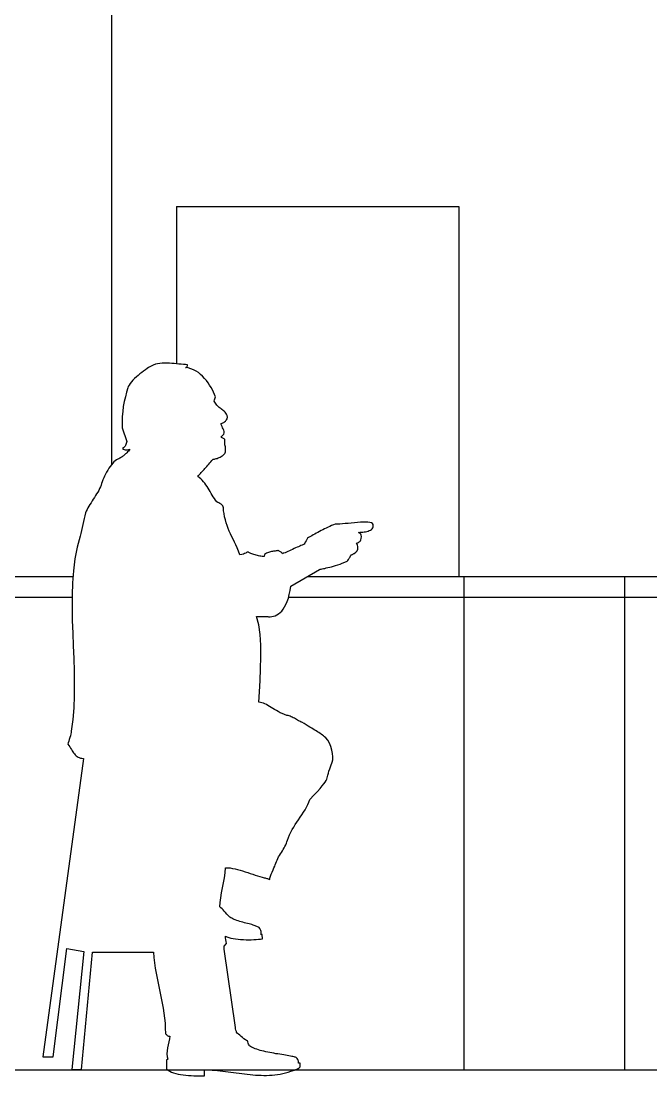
# Model space of a CAD drawing. Extents: x 115 to 1469, y 94 to 338.
# Drawn here: x 235.514 to 237.046, y 244.892 to 247.458 of the extents above; entities that cross this region are included whole.
import ezdxf

# ---------------------------------------------------------------- set-up
doc = ezdxf.new("R2010")
doc.units = 0
doc.layers.add('1', color=7, linetype='CONTINUOUS')
doc.layers.add('8', color=7, linetype='CONTINUOUS')

msp = doc.modelspace()

# ---------------------------------------------------------------- linework, layer by layer
at = {"layer": '1', "color": 0}
for p, q in [((235.7338, 248.9067), (235.7338, 246.3786)), ((235.8917, 247.0067), (236.5791, 247.0067)), ((235.8917, 247.0067), (235.8917, 246.6239)), ((236.5791, 247.0067), (236.5791, 246.1067))]:
    msp.add_line(p, q, dxfattribs=at)
at = {"layer": '1', "color": 253}
for p, q in [((235.7338, 248.9067), (235.7338, 246.3786)), ((236.5913, 246.1067), (236.5913, 244.9067)), ((236.9822, 246.1067), (236.9822, 244.9067))]:
    msp.add_line(p, q, dxfattribs=at)
at = {"layer": '1', "color": 5}
for p, q in [((234.3817, 246.1067), (235.6401, 246.1067)), ((236.2099, 246.1067), (238.8268, 246.1067)), ((234.3817, 246.0567), (235.6378, 246.0567)), ((236.1648, 246.0567), (238.8467, 246.0567))]:
    msp.add_line(p, q, dxfattribs=at)
at = {"layer": '1', "color": 6}
msp.add_line((220.6287, 244.9067), (286.3398, 244.9067), dxfattribs=at)
at = {"layer": '8', "linetype": 'Continuous'}
for p, q in [((235.8515, 246.6249), (235.8459, 246.6239)), ((235.8571, 246.6255), (235.8515, 246.6249)), ((235.8629, 246.6257), (235.8571, 246.6255)), ((235.8688, 246.6257), (235.8629, 246.6257)), ((235.8746, 246.6255), (235.8688, 246.6257)), ((235.8802, 246.6249), (235.8746, 246.6255)), ((235.886, 246.6244), (235.8802, 246.6249)), ((235.8919, 246.6239), (235.886, 246.6244)), ((235.803, 246.5996), (235.7984, 246.5959)), ((235.8074, 246.6031), (235.803, 246.5996)), ((235.8118, 246.6064), (235.8074, 246.6031)), ((235.8161, 246.6096), (235.8118, 246.6064)), ((235.8201, 246.6124), (235.8161, 246.6096)), ((235.8238, 246.6147), (235.8201, 246.6124)), ((235.8272, 246.6168), (235.8238, 246.6147)), ((235.83, 246.6184), (235.8272, 246.6168)), ((235.8351, 246.6207), (235.83, 246.6184)), ((235.8404, 246.6227), (235.8351, 246.6207)), ((235.8459, 246.6239), (235.8404, 246.6227)), ((235.8975, 246.6232), (235.8919, 246.6239)), ((235.9031, 246.6227), (235.8975, 246.6232)), ((235.9086, 246.6221), (235.9031, 246.6227)), ((235.9139, 246.6219), (235.9086, 246.6221)), ((235.9135, 246.6149), (235.9146, 246.6151)), ((235.9204, 246.6138), (235.9135, 246.6149)), ((235.919, 246.6218), (235.9139, 246.6219)), ((235.9146, 246.6151), (235.9157, 246.6154)), ((235.9157, 246.6154), (235.9165, 246.6161)), ((235.9165, 246.6161), (235.9174, 246.617)), ((235.9174, 246.617), (235.9179, 246.6181)), ((235.9179, 246.6181), (235.9185, 246.6193)), ((235.9185, 246.6193), (235.9188, 246.6205)), ((235.9188, 246.6205), (235.919, 246.6218)), ((235.9271, 246.6119), (235.9204, 246.6138)), ((235.9335, 246.6094), (235.9271, 246.6119)), ((235.9394, 246.6063), (235.9335, 246.6094)), ((235.9451, 246.6026), (235.9394, 246.6063)), ((235.9504, 246.5983), (235.9451, 246.6026)), ((235.7792, 246.5761), (235.7766, 246.5724)), ((235.7824, 246.58), (235.7792, 246.5761)), ((235.7859, 246.5841), (235.7824, 246.58)), ((235.79, 246.5879), (235.7859, 246.5841)), ((235.7942, 246.592), (235.79, 246.5879)), ((235.7984, 246.5959), (235.7942, 246.592)), ((235.9555, 246.5936), (235.9504, 246.5983)), ((235.9602, 246.5886), (235.9555, 246.5936)), ((235.9647, 246.5833), (235.9602, 246.5886)), ((235.9687, 246.5779), (235.9647, 246.5833)), ((235.9724, 246.5722), (235.9687, 246.5779)), ((235.7702, 246.5546), (235.7674, 246.5435)), ((235.7732, 246.5654), (235.7702, 246.5546)), ((235.7746, 246.5687), (235.7732, 246.5654)), ((235.7766, 246.5724), (235.7746, 246.5687)), ((235.9759, 246.5664), (235.9724, 246.5722)), ((235.9791, 246.5608), (235.9759, 246.5664)), ((235.9819, 246.555), (235.9791, 246.5608)), ((235.9844, 246.5495), (235.9819, 246.555)), ((235.9865, 246.544), (235.9844, 246.5495)), ((235.7648, 246.5321), (235.7625, 246.5202)), ((235.7674, 246.5435), (235.7648, 246.5321)), ((235.9839, 246.5335), (235.9842, 246.5361)), ((235.9851, 246.5306), (235.9839, 246.5335)), ((235.9842, 246.5361), (235.9853, 246.5387)), ((235.9867, 246.5282), (235.9851, 246.5306)), ((235.9853, 246.5387), (235.9862, 246.5414)), ((235.9862, 246.5414), (235.9865, 246.544)), ((235.9883, 246.5257), (235.9867, 246.5282)), ((235.99, 246.5236), (235.9883, 246.5257)), ((235.992, 246.5217), (235.99, 246.5236)), ((235.9939, 246.5197), (235.992, 246.5217)), ((235.7609, 246.5081), (235.7598, 246.4954)), ((235.7625, 246.5202), (235.7609, 246.5081)), ((235.996, 246.5179), (235.9939, 246.5197)), ((235.9981, 246.5164), (235.996, 246.5179)), ((236.0003, 246.5146), (235.9981, 246.5164)), ((236.0024, 246.513), (236.0003, 246.5146)), ((236.0043, 246.5112), (236.0024, 246.513)), ((236.0064, 246.5097), (236.0043, 246.5112)), ((236.0084, 246.5079), (236.0064, 246.5097)), ((236.0101, 246.506), (236.0084, 246.5079)), ((236.0119, 246.5038), (236.0101, 246.506)), ((236.0135, 246.5017), (236.0119, 246.5038)), ((236.0154, 246.498), (236.0135, 246.5017)), ((236.0161, 246.494), (236.0154, 246.498)), ((235.7598, 246.4954), (235.7595, 246.4822)), ((235.7595, 246.4822), (235.76, 246.4686)), ((236.0001, 246.4783), (236.0013, 246.4785)), ((236.0013, 246.4746), (236.0001, 246.4783)), ((236.0013, 246.4785), (236.0029, 246.4792)), ((236.0027, 246.4712), (236.0013, 246.4746)), ((236.0041, 246.4682), (236.0027, 246.4712)), ((236.0029, 246.4792), (236.0048, 246.4802)), ((236.0048, 246.4802), (236.0068, 246.4816)), ((236.0068, 246.4816), (236.0087, 246.483)), ((236.0087, 246.483), (236.0107, 246.4845)), ((236.0107, 246.4845), (236.0123, 246.486)), ((236.0123, 246.486), (236.0135, 246.4875)), ((236.0135, 246.4875), (236.0154, 246.4901)), ((236.0154, 246.4901), (236.0161, 246.494)), ((235.76, 246.4686), (235.7709, 246.4351)), ((236.0004, 246.4462), (236.0071, 246.4525)), ((236.0017, 246.4451), (236.0004, 246.4462)), ((236.0033, 246.4441), (236.0017, 246.4451)), ((236.0057, 246.4654), (236.0041, 246.4682)), ((236.0068, 246.4624), (236.0057, 246.4654)), ((236.0077, 246.4596), (236.0068, 246.4624)), ((236.0071, 246.4525), (236.0077, 246.4563)), ((236.0077, 246.4563), (236.0077, 246.4596)), ((235.7632, 246.4199), (235.7605, 246.4178)), ((235.7653, 246.4217), (235.7632, 246.4199)), ((235.7667, 246.4236), (235.7653, 246.4217)), ((235.7676, 246.4256), (235.7667, 246.4236)), ((235.7685, 246.4277), (235.7676, 246.4256)), ((235.7692, 246.4298), (235.7685, 246.4277)), ((235.7699, 246.4323), (235.7692, 246.4298)), ((235.7709, 246.4351), (235.7699, 246.4323)), ((236.005, 246.4432), (236.0033, 246.4441)), ((236.0066, 246.4423), (236.005, 246.4432)), ((236.008, 246.4413), (236.0066, 246.4423)), ((236.0091, 246.44), (236.008, 246.4413)), ((236.0098, 246.4384), (236.0091, 246.44)), ((236.0091, 246.433), (236.0098, 246.4367)), ((236.0091, 246.43), (236.0091, 246.433)), ((236.0096, 246.4272), (236.0091, 246.43)), ((236.0101, 246.4245), (236.0096, 246.4272)), ((236.0098, 246.4367), (236.0098, 246.4384)), ((236.0108, 246.4217), (236.0101, 246.4245)), ((236.0114, 246.4185), (236.0108, 246.4217)), ((235.7537, 246.3944), (235.7514, 246.3931)), ((235.7558, 246.3956), (235.7537, 246.3944)), ((235.7577, 246.3968), (235.7558, 246.3956)), ((235.7597, 246.3979), (235.7577, 246.3968)), ((235.7614, 246.3991), (235.7597, 246.3979)), ((235.7605, 246.4178), (235.7628, 246.4164)), ((235.7632, 246.4004), (235.7614, 246.3991)), ((235.7628, 246.4164), (235.7649, 246.4154)), ((235.7648, 246.4016), (235.7632, 246.4004)), ((235.7665, 246.403), (235.7648, 246.4016)), ((235.7649, 246.4154), (235.7669, 246.4147)), ((235.7681, 246.4046), (235.7665, 246.403)), ((235.7669, 246.4147), (235.7688, 246.4145)), ((235.7697, 246.4062), (235.7681, 246.4046)), ((235.7688, 246.4145), (235.7708, 246.4145)), ((235.7713, 246.4078), (235.7697, 246.4062)), ((235.7708, 246.4145), (235.773, 246.4148)), ((235.773, 246.4097), (235.7713, 246.4078)), ((235.773, 246.4148), (235.7755, 246.4155)), ((235.7748, 246.4118), (235.773, 246.4097)), ((235.7766, 246.4141), (235.7748, 246.4118)), ((235.7755, 246.4155), (235.7785, 246.4166)), ((235.7785, 246.4166), (235.7766, 246.4141)), ((235.9863, 246.3928), (235.9886, 246.3933)), ((235.9886, 246.3933), (235.9909, 246.394)), ((235.9909, 246.394), (235.9934, 246.3949)), ((235.9934, 246.3949), (235.9957, 246.396)), ((235.9957, 246.396), (235.9981, 246.3972)), ((235.9981, 246.3972), (236.0004, 246.3984)), ((236.0004, 246.3984), (236.0027, 246.3998)), ((236.0027, 246.3998), (236.0047, 246.4013)), ((236.0047, 246.4013), (236.0066, 246.4028)), ((236.0066, 246.4028), (236.008, 246.4044)), ((236.008, 246.4044), (236.0094, 246.406)), ((236.0094, 246.406), (236.0103, 246.4078)), ((236.0103, 246.4078), (236.0108, 246.4095)), ((236.0108, 246.4095), (236.0114, 246.4145)), ((236.0114, 246.4145), (236.0114, 246.4185)), ((235.7276, 246.3701), (235.7248, 246.3655)), ((235.7304, 246.3743), (235.7276, 246.3701)), ((235.7336, 246.3783), (235.7304, 246.3743)), ((235.7366, 246.382), (235.7336, 246.3783)), ((235.7397, 246.3852), (235.7366, 246.382)), ((235.7427, 246.388), (235.7397, 246.3852)), ((235.7459, 246.3903), (235.7427, 246.388)), ((235.7489, 246.3919), (235.7459, 246.3903)), ((235.7514, 246.3931), (235.7489, 246.3919)), ((235.9588, 246.3671), (235.9611, 246.3695)), ((235.9611, 246.3695), (235.9636, 246.372)), ((235.9636, 246.372), (235.9659, 246.3745)), ((235.9659, 246.3745), (235.9684, 246.3771)), ((235.9684, 246.3771), (235.9706, 246.3799)), ((235.9706, 246.3799), (235.9731, 246.3827)), ((235.9731, 246.3827), (235.9756, 246.3856)), ((235.9756, 246.3856), (235.9782, 246.3887)), ((235.9782, 246.3887), (235.9807, 246.3919)), ((235.9807, 246.3919), (235.9823, 246.3921)), ((235.9823, 246.3921), (235.9842, 246.3923)), ((235.9842, 246.3923), (235.9863, 246.3928)), ((235.7147, 246.3463), (235.7128, 246.3415)), ((235.717, 246.351), (235.7147, 246.3463)), ((235.7193, 246.3559), (235.717, 246.351)), ((235.7219, 246.3607), (235.7193, 246.3559)), ((235.7248, 246.3655), (235.7219, 246.3607)), ((235.9437, 246.3496), (235.9458, 246.3523)), ((235.9476, 246.3468), (235.9437, 246.3496)), ((235.9458, 246.3523), (235.9479, 246.3547)), ((235.9513, 246.3438), (235.9476, 246.3468)), ((235.9479, 246.3547), (235.95, 246.3574)), ((235.95, 246.3574), (235.9521, 246.3598)), ((235.9546, 246.3406), (235.9513, 246.3438)), ((235.9521, 246.3598), (235.9544, 246.3621)), ((235.9544, 246.3621), (235.9565, 246.3646)), ((235.9565, 246.3646), (235.9588, 246.3671)), ((235.7047, 246.3203), (235.7025, 246.3161)), ((235.7068, 246.3244), (235.7047, 246.3203)), ((235.7084, 246.3284), (235.7068, 246.3244)), ((235.7096, 246.3325), (235.7084, 246.3284)), ((235.711, 246.3369), (235.7096, 246.3325)), ((235.7128, 246.3415), (235.711, 246.3369)), ((235.9578, 246.3371), (235.9546, 246.3406)), ((235.9608, 246.3334), (235.9578, 246.3371)), ((235.9636, 246.3295), (235.9608, 246.3334)), ((235.9662, 246.3256), (235.9636, 246.3295)), ((235.9689, 246.3216), (235.9662, 246.3256)), ((235.9714, 246.3173), (235.9689, 246.3216)), ((235.9738, 246.3131), (235.9714, 246.3173)), ((235.6895, 246.2948), (235.6867, 246.2904)), ((235.6923, 246.299), (235.6895, 246.2948)), ((235.695, 246.3034), (235.6923, 246.299)), ((235.6976, 246.3077), (235.695, 246.3034)), ((235.7002, 246.3119), (235.6976, 246.3077)), ((235.7025, 246.3161), (235.7002, 246.3119)), ((235.9763, 246.3089), (235.9738, 246.3131)), ((235.9789, 246.3047), (235.9763, 246.3089)), ((235.9814, 246.3004), (235.9789, 246.3047)), ((235.984, 246.2962), (235.9814, 246.3004)), ((235.9869, 246.2921), (235.984, 246.2962)), ((235.9899, 246.2881), (235.9869, 246.2921)), ((235.6722, 246.2653), (235.6706, 246.2613)), ((235.6743, 246.2694), (235.6722, 246.2653)), ((235.6765, 246.2735), (235.6743, 246.2694)), ((235.6787, 246.2777), (235.6765, 246.2735)), ((235.6814, 246.2819), (235.6787, 246.2777)), ((235.684, 246.2861), (235.6814, 246.2819)), ((235.6867, 246.2904), (235.684, 246.2861)), ((235.9923, 246.287), (235.9899, 246.2881)), ((235.995, 246.2856), (235.9923, 246.287)), ((235.9976, 246.2842), (235.995, 246.2856)), ((236.0003, 246.2824), (235.9976, 246.2842)), ((236.0026, 246.2805), (236.0003, 246.2824)), ((236.0043, 246.2784), (236.0026, 246.2805)), ((236.0055, 246.2761), (236.0043, 246.2784)), ((236.0061, 246.2735), (236.0055, 246.2761)), ((236.0064, 246.2666), (236.0061, 246.2735)), ((236.0075, 246.2595), (236.0064, 246.2666)), ((235.6653, 246.2401), (235.6639, 246.2329)), ((235.6669, 246.2474), (235.6653, 246.2401)), ((235.6687, 246.2544), (235.6669, 246.2474)), ((235.6706, 246.2613), (235.6687, 246.2544)), ((236.0089, 246.2521), (236.0075, 246.2595)), ((236.0108, 246.2447), (236.0089, 246.2521)), ((236.0131, 246.2375), (236.0108, 246.2447)), ((235.6608, 246.2185), (235.6592, 246.2114)), ((235.6624, 246.2255), (235.6608, 246.2185)), ((235.6639, 246.2329), (235.6624, 246.2255)), ((236.0154, 246.2303), (236.0131, 246.2375)), ((236.0179, 246.2232), (236.0154, 246.2303)), ((236.0204, 246.2165), (236.0179, 246.2232)), ((236.023, 246.21), (236.0204, 246.2165)), ((236.2359, 246.214), (236.2321, 246.2119)), ((236.2398, 246.2162), (236.2359, 246.214)), ((236.2439, 246.2183), (236.2398, 246.2162)), ((236.2481, 246.2204), (236.2439, 246.2183)), ((236.2522, 246.2225), (236.2481, 246.2204)), ((236.2564, 246.2244), (236.2522, 246.2225)), ((236.2608, 246.2266), (236.2564, 246.2244)), ((236.265, 246.2283), (236.2608, 246.2266)), ((236.2693, 246.2303), (236.265, 246.2283)), ((236.2737, 246.232), (236.2693, 246.2303)), ((236.2779, 246.2336), (236.2737, 246.232)), ((236.2832, 246.2338), (236.2779, 246.2336)), ((236.289, 246.2341), (236.2832, 246.2338)), ((236.2955, 246.2347), (236.289, 246.2341)), ((236.3026, 246.2352), (236.2955, 246.2347)), ((236.3098, 246.2359), (236.3026, 246.2352)), ((236.3172, 246.2366), (236.3098, 246.2359)), ((236.3248, 246.2373), (236.3172, 246.2366)), ((236.332, 246.2378), (236.3248, 246.2373)), ((236.3392, 246.2384), (236.332, 246.2378)), ((236.3347, 246.2137), (236.3366, 246.214)), ((236.3361, 246.2126), (236.3347, 246.2137)), ((236.3366, 246.214), (236.3391, 246.2142)), ((236.3391, 246.2142), (236.3419, 246.2146)), ((236.3459, 246.2386), (236.3392, 246.2384)), ((236.3419, 246.2146), (236.3449, 246.2148)), ((236.3449, 246.2148), (236.3481, 246.2151)), ((236.3521, 246.2386), (236.3459, 246.2386)), ((236.3481, 246.2151), (236.3514, 246.2156)), ((236.3514, 246.2156), (236.3547, 246.2163)), ((236.3576, 246.2384), (236.3521, 246.2386)), ((236.3547, 246.2163), (236.3579, 246.217)), ((236.3623, 246.2377), (236.3576, 246.2384)), ((236.3579, 246.217), (236.3609, 246.2181)), ((236.3609, 246.2181), (236.3637, 246.2193)), ((236.3662, 246.2368), (236.3623, 246.2377)), ((236.3637, 246.2193), (236.3662, 246.2207)), ((236.3689, 246.2354), (236.3662, 246.2368)), ((236.3662, 246.2207), (236.3681, 246.2227)), ((236.3681, 246.2227), (236.3697, 246.2248)), ((236.3703, 246.2334), (236.3689, 246.2354)), ((236.3697, 246.2248), (236.3706, 246.2273)), ((236.3708, 246.2301), (236.3703, 246.2334)), ((236.3706, 246.2273), (236.3708, 246.2301)), ((235.6572, 246.2045), (235.6502, 246.1776)), ((235.6592, 246.2114), (235.6572, 246.2045)), ((236.0262, 246.2035), (236.023, 246.21)), ((236.0295, 246.1971), (236.0262, 246.2035)), ((236.033, 246.1904), (236.0295, 246.1971)), ((236.0364, 246.1836), (236.033, 246.1904)), ((236.2053, 246.1904), (236.2039, 246.1876)), ((236.207, 246.1936), (236.2053, 246.1904)), ((236.209, 246.1968), (236.207, 246.1936)), ((236.2109, 246.1996), (236.209, 246.1968)), ((236.2128, 246.2017), (236.2109, 246.1996)), ((236.2148, 246.2024), (236.2128, 246.2017)), ((236.218, 246.2042), (236.2148, 246.2024)), ((236.2213, 246.2059), (236.218, 246.2042)), ((236.2247, 246.2079), (236.2213, 246.2059)), ((236.2284, 246.2098), (236.2247, 246.2079)), ((236.2321, 246.2119), (236.2284, 246.2098)), ((236.3297, 246.188), (236.3324, 246.1888)), ((236.3311, 246.1855), (236.3297, 246.188)), ((236.3324, 246.1888), (236.3347, 246.1895)), ((236.3347, 246.1895), (236.3364, 246.1906)), ((236.3371, 246.2121), (236.3361, 246.2126)), ((236.3364, 246.1906), (236.3382, 246.1918)), ((236.3378, 246.2118), (236.3371, 246.2121)), ((236.3387, 246.2114), (236.3378, 246.2118)), ((236.3382, 246.1918), (236.3394, 246.1936)), ((236.3394, 246.2107), (236.3387, 246.2114)), ((236.3401, 246.2095), (236.3394, 246.2107)), ((236.3394, 246.1936), (236.3405, 246.1961)), ((236.341, 246.2072), (236.3401, 246.2095)), ((236.3405, 246.1961), (236.3415, 246.1994)), ((236.3422, 246.2038), (236.341, 246.2072)), ((236.3415, 246.1994), (236.3422, 246.2038)), ((235.6502, 246.1776), (235.6449, 246.1495)), ((236.0397, 246.1761), (236.0364, 246.1836)), ((236.0429, 246.168), (236.0397, 246.1761)), ((236.0456, 246.159), (236.0429, 246.168)), ((236.0577, 246.1624), (236.0546, 246.1612)), ((236.0602, 246.1636), (236.0577, 246.1624)), ((236.0621, 246.1647), (236.0602, 246.1636)), ((236.0637, 246.1654), (236.0621, 246.1647)), ((236.0653, 246.1658), (236.0637, 246.1654)), ((236.0669, 246.1654), (236.0653, 246.1658)), ((236.0679, 246.165), (236.0669, 246.1654)), ((236.0694, 246.1643), (236.0679, 246.165)), ((236.0709, 246.1636), (236.0694, 246.1643)), ((236.0731, 246.1629), (236.0709, 246.1636)), ((236.0754, 246.162), (236.0731, 246.1629)), ((236.1106, 246.1633), (236.1081, 246.1619)), ((236.1131, 246.1643), (236.1106, 246.1633)), ((236.1155, 246.1652), (236.1131, 246.1643)), ((236.1182, 246.1659), (236.1155, 246.1652)), ((236.1207, 246.1666), (236.1182, 246.1659)), ((236.1233, 246.1672), (236.1207, 246.1666)), ((236.1258, 246.1675), (236.1233, 246.1672)), ((236.1281, 246.1679), (236.1258, 246.1675)), ((236.1302, 246.1682), (236.1281, 246.1679)), ((236.1323, 246.1684), (236.1302, 246.1682)), ((236.1342, 246.1687), (236.1323, 246.1684)), ((236.1358, 246.1689), (236.1342, 246.1687)), ((236.1372, 246.1693), (236.1358, 246.1689)), ((236.1383, 246.1696), (236.1372, 246.1693)), ((236.1392, 246.17), (236.1383, 246.1696)), ((236.1406, 246.1693), (236.1392, 246.17)), ((236.142, 246.1686), (236.1406, 246.1693)), ((236.1436, 246.1677), (236.142, 246.1686)), ((236.1452, 246.1666), (236.1436, 246.1677)), ((236.1467, 246.1654), (236.1452, 246.1666)), ((236.148, 246.1643), (236.1467, 246.1654)), ((236.149, 246.1631), (236.148, 246.1643)), ((236.1497, 246.1619), (236.149, 246.1631)), ((236.1526, 246.1631), (236.1497, 246.1619)), ((236.1559, 246.1645), (236.1526, 246.1631)), ((236.1593, 246.1661), (236.1559, 246.1645)), ((236.1628, 246.1677), (236.1593, 246.1661)), ((236.1665, 246.1693), (236.1628, 246.1677)), ((236.1704, 246.1709), (236.1665, 246.1693)), ((236.1742, 246.1726), (236.1704, 246.1709)), ((236.1779, 246.1744), (236.1742, 246.1726)), ((236.1817, 246.176), (236.1779, 246.1744)), ((236.1853, 246.1776), (236.1817, 246.176)), ((236.1887, 246.1791), (236.1853, 246.1776)), ((236.1919, 246.1806), (236.1887, 246.1791)), ((236.1947, 246.1818), (236.1919, 246.1806)), ((236.1973, 246.183), (236.1947, 246.1818)), ((236.1995, 246.1839), (236.1973, 246.183)), ((236.2012, 246.1848), (236.1995, 246.1839)), ((236.2024, 246.1855), (236.2012, 246.1848)), ((236.2039, 246.1876), (236.2024, 246.1855)), ((236.3232, 246.1622), (236.3243, 246.1628)), ((236.3243, 246.1628), (236.3283, 246.1661)), ((236.3283, 246.1661), (236.3311, 246.1694)), ((236.3322, 246.1827), (236.3311, 246.1855)), ((236.3311, 246.1694), (236.3327, 246.173)), ((236.3331, 246.1795), (236.3322, 246.1827)), ((236.3327, 246.173), (236.3332, 246.1763)), ((236.3332, 246.1763), (236.3331, 246.1795)), ((235.6449, 246.1495), (235.6412, 246.1206)), ((236.0505, 246.1599), (236.0456, 246.159)), ((236.0546, 246.1612), (236.0505, 246.1599)), ((236.0776, 246.1612), (236.0754, 246.162)), ((236.0803, 246.1601), (236.0776, 246.1612)), ((236.0831, 246.1592), (236.0803, 246.1601)), ((236.0859, 246.1583), (236.0831, 246.1592)), ((236.0889, 246.1575), (236.0859, 246.1583)), ((236.0918, 246.1568), (236.0889, 246.1575)), ((236.0947, 246.1562), (236.0918, 246.1568)), ((236.0974, 246.1557), (236.0947, 246.1562)), ((236.1002, 246.1554), (236.0974, 246.1557)), ((236.1027, 246.1552), (236.1002, 246.1554)), ((236.1051, 246.1554), (236.1027, 246.1552)), ((236.1058, 246.1605), (236.1051, 246.1554)), ((236.1081, 246.1619), (236.1058, 246.1605)), ((236.2844, 246.1349), (236.2899, 246.1368)), ((236.2899, 246.1368), (236.2953, 246.139)), ((236.2953, 246.139), (236.3012, 246.1414)), ((236.3012, 246.1414), (236.307, 246.1441)), ((236.307, 246.1441), (236.3087, 246.1458)), ((236.3087, 246.1458), (236.3102, 246.1478)), ((236.3102, 246.1478), (236.3114, 246.1495)), ((236.3114, 246.1495), (236.3124, 246.1513)), ((236.3124, 246.1513), (236.3133, 246.1531)), ((236.3133, 246.1531), (236.3142, 246.1548)), ((236.3142, 246.1548), (236.3149, 246.1568)), ((236.3149, 246.1568), (236.3158, 246.1587)), ((236.3158, 246.1587), (236.317, 246.159)), ((236.317, 246.159), (236.3183, 246.1596)), ((236.3183, 246.1596), (236.3193, 246.1601)), ((236.3193, 246.1601), (236.3204, 246.1605)), ((236.3204, 246.1605), (236.3213, 246.161)), ((236.3213, 246.161), (236.3223, 246.1615)), ((236.3223, 246.1615), (236.3232, 246.1622)), ((235.6412, 246.1206), (235.6389, 246.0912)), ((236.1698, 246.0834), (236.2395, 246.1238)), ((236.2395, 246.1238), (236.2412, 246.1241)), ((236.2412, 246.1241), (236.2435, 246.1247)), ((236.2435, 246.1247), (236.2462, 246.1252)), ((236.2462, 246.1252), (236.2492, 246.1257)), ((236.2492, 246.1257), (236.2527, 246.1264)), ((236.2527, 246.1264), (236.2564, 246.1273)), ((236.2564, 246.1273), (236.2604, 246.1282)), ((236.2604, 246.1282), (236.2647, 246.1293)), ((236.2647, 246.1293), (236.2693, 246.1303)), ((236.2693, 246.1303), (236.2742, 246.1317)), ((236.2742, 246.1317), (236.2791, 246.1333)), ((236.2791, 246.1333), (236.2844, 246.1349)), ((235.6389, 246.0912), (235.6378, 246.0612)), ((235.6378, 246.0612), (235.6377, 246.0307)), ((236.164, 246.0536), (236.1663, 246.0626)), ((236.1663, 246.0626), (236.1683, 246.0725)), ((236.1683, 246.0725), (236.1698, 246.0834)), ((236.155, 246.0325), (236.1582, 246.0387)), ((236.1582, 246.0387), (236.1612, 246.0457)), ((236.1612, 246.0457), (236.164, 246.0536)), ((235.6377, 246.0307), (235.6382, 245.9999)), ((236.0863, 246.0096), (236.0877, 246.0096)), ((236.0919, 245.9893), (236.0863, 246.0096)), ((236.0877, 246.0096), (236.0891, 246.0096)), ((236.0891, 246.0096), (236.0907, 246.0096)), ((236.0907, 246.0096), (236.0923, 246.0096)), ((236.0923, 246.0096), (236.094, 246.0096)), ((236.094, 246.0096), (236.096, 246.0096)), ((236.096, 246.0096), (236.0977, 246.0096)), ((236.0977, 246.0096), (236.0997, 246.0096)), ((236.0997, 246.0096), (236.1018, 246.0094)), ((236.1018, 246.0094), (236.1037, 246.0094)), ((236.1037, 246.0094), (236.1057, 246.0094)), ((236.1057, 246.0094), (236.1078, 246.0092)), ((236.1078, 246.0092), (236.1097, 246.0092)), ((236.1097, 246.0092), (236.1118, 246.009)), ((236.1118, 246.009), (236.1138, 246.009)), ((236.1138, 246.009), (236.1157, 246.0089)), ((236.1157, 246.0089), (236.1196, 246.0087)), ((236.1196, 246.0087), (236.1237, 246.009)), ((236.1237, 246.009), (236.1279, 246.0099)), ((236.1279, 246.0099), (236.1319, 246.0112)), ((236.1319, 246.0112), (236.136, 246.0131)), ((236.136, 246.0131), (236.14, 246.0156)), ((236.14, 246.0156), (236.1441, 246.0187)), ((236.1441, 246.0187), (236.1478, 246.0226)), ((236.1478, 246.0226), (236.1515, 246.0272)), ((236.1515, 246.0272), (236.155, 246.0325)), ((235.6382, 245.9999), (235.6393, 245.969)), ((236.0954, 245.9655), (236.0919, 245.9893)), ((235.6393, 245.969), (235.6405, 245.938)), ((236.097, 245.9392), (236.0954, 245.9655)), ((235.6405, 245.938), (235.6417, 245.907)), ((236.0974, 245.9112), (236.097, 245.9392)), ((235.6417, 245.907), (235.6426, 245.8763)), ((236.0965, 245.8823), (236.0974, 245.9112)), ((236.0953, 245.8537), (236.0965, 245.8823)), ((235.6426, 245.8763), (235.6431, 245.846)), ((235.6431, 245.846), (235.643, 245.8162)), ((236.0939, 245.8262), (236.0953, 245.8537)), ((235.643, 245.8162), (235.6417, 245.7869)), ((236.0926, 245.8007), (236.0939, 245.8262)), ((235.6417, 245.7869), (235.6393, 245.7584)), ((236.0963, 245.8003), (236.0926, 245.8007)), ((236.0999, 245.7995), (236.0963, 245.8003)), ((236.1036, 245.7982), (236.0999, 245.7995)), ((236.1071, 245.7968), (236.1036, 245.7982)), ((236.1108, 245.7949), (236.1071, 245.7968)), ((236.1145, 245.7929), (236.1108, 245.7949)), ((236.1182, 245.7906), (236.1145, 245.7929)), ((236.1221, 245.7882), (236.1182, 245.7906)), ((236.1261, 245.7857), (236.1221, 245.7882)), ((236.1303, 245.7831), (236.1261, 245.7857)), ((236.1348, 245.7804), (236.1303, 245.7831)), ((236.1393, 245.7779), (236.1348, 245.7804)), ((236.1441, 245.7753), (236.1393, 245.7779)), ((235.6393, 245.7584), (235.6356, 245.7307)), ((236.1492, 245.773), (236.1441, 245.7753)), ((236.1547, 245.7707), (236.1492, 245.773)), ((236.1603, 245.7688), (236.1547, 245.7707)), ((236.1619, 245.7686), (236.1603, 245.7688)), ((236.1638, 245.7682), (236.1619, 245.7686)), ((236.166, 245.7675), (236.1638, 245.7682)), ((236.1684, 245.7667), (236.166, 245.7675)), ((236.1709, 245.7656), (236.1684, 245.7667)), ((236.1734, 245.7644), (236.1709, 245.7656)), ((236.176, 245.763), (236.1734, 245.7644)), ((236.1787, 245.7617), (236.176, 245.763)), ((236.1815, 245.7601), (236.1787, 245.7617)), ((236.1841, 245.7587), (236.1815, 245.7601)), ((236.1866, 245.7573), (236.1841, 245.7587)), ((236.1891, 245.7559), (236.1866, 245.7573)), ((236.1913, 245.7547), (236.1891, 245.7559)), ((236.1935, 245.7536), (236.1913, 245.7547)), ((236.1954, 245.7526), (236.1935, 245.7536)), ((236.197, 245.7519), (236.1954, 245.7526)), ((236.2024, 245.7487), (236.197, 245.7519)), ((235.6354, 245.7275), (235.6347, 245.7237)), ((235.6356, 245.7307), (235.6354, 245.7275)), ((236.2074, 245.7457), (236.2024, 245.7487)), ((236.2121, 245.7429), (236.2074, 245.7457)), ((236.2166, 245.7402), (236.2121, 245.7429)), ((236.2208, 245.7378), (236.2166, 245.7402)), ((236.2247, 245.7355), (236.2208, 245.7378)), ((236.2282, 245.7332), (236.2247, 245.7355)), ((236.2317, 245.7311), (236.2282, 245.7332)), ((236.2349, 245.7289), (236.2317, 245.7311)), ((236.2381, 245.727), (236.2349, 245.7289)), ((236.2411, 245.7249), (236.2381, 245.727)), ((235.6285, 245.702), (235.6275, 245.6988)), ((235.6299, 245.7057), (235.6285, 245.702)), ((235.6311, 245.7101), (235.6299, 245.7057)), ((235.6326, 245.7147), (235.6311, 245.7101)), ((235.6336, 245.7192), (235.6326, 245.7147)), ((235.6347, 245.7237), (235.6336, 245.7192)), ((236.2441, 245.7229), (236.2411, 245.7249)), ((236.2469, 245.7208), (236.2441, 245.7229)), ((236.2497, 245.7187), (236.2469, 245.7208)), ((236.2523, 245.7166), (236.2497, 245.7187)), ((236.2552, 245.7143), (236.2523, 245.7166)), ((236.2599, 245.7083), (236.2552, 245.7143)), ((236.264, 245.7011), (236.2599, 245.7083)), ((236.2671, 245.6928), (236.264, 245.7011)), ((235.6275, 245.6988), (235.6299, 245.6955)), ((235.6299, 245.6955), (235.632, 245.6923)), ((235.632, 245.6923), (235.6341, 245.6891)), ((235.6341, 245.6891), (235.6361, 245.6859)), ((235.6361, 245.6859), (235.6378, 245.6829)), ((235.6378, 245.6829), (235.6398, 245.6801)), ((235.6398, 245.6801), (235.6415, 245.6775)), ((235.6415, 245.6775), (235.6435, 245.675)), ((235.6435, 245.675), (235.6454, 245.6725)), ((236.2696, 245.6843), (236.2671, 245.6928)), ((236.2712, 245.6757), (236.2696, 245.6843)), ((236.2721, 245.6676), (236.2712, 245.6757)), ((235.6655, 245.6643), (235.5665, 244.938)), ((235.6454, 245.6725), (235.6475, 245.6706)), ((235.6475, 245.6706), (235.6498, 245.6687)), ((235.6498, 245.6687), (235.6523, 245.6672)), ((235.6523, 245.6672), (235.6551, 245.666)), ((235.6551, 245.666), (235.6583, 245.665)), ((235.6583, 245.665), (235.6616, 245.6644)), ((235.6616, 245.6644), (235.6655, 245.6643)), ((236.2673, 245.6459), (236.271, 245.6546)), ((236.271, 245.6546), (236.2719, 245.6604)), ((236.2719, 245.6604), (236.2721, 245.6676)), ((236.2596, 245.62), (236.2604, 245.6237)), ((236.2604, 245.6237), (236.2615, 245.6279)), ((236.2615, 245.6279), (236.2627, 245.6329)), ((236.2627, 245.6329), (236.2647, 245.6389)), ((236.2647, 245.6389), (236.2673, 245.6459)), ((236.2467, 245.5971), (236.2507, 245.6022)), ((236.2507, 245.6022), (236.2537, 245.6064)), ((236.2537, 245.6064), (236.256, 245.6101)), ((236.256, 245.6101), (236.2576, 245.6135)), ((236.2576, 245.6135), (236.2587, 245.6168)), ((236.2587, 245.6168), (236.2596, 245.62)), ((236.216, 245.5645), (236.2262, 245.5749)), ((236.2262, 245.5749), (236.2347, 245.5837)), ((236.2347, 245.5837), (236.2414, 245.5911)), ((236.2414, 245.5911), (236.2467, 245.5971)), ((236.2079, 245.5453), (236.2111, 245.5516)), ((236.2111, 245.5516), (236.2137, 245.558)), ((236.2137, 245.558), (236.216, 245.5645)), ((236.1891, 245.5149), (236.1931, 245.5209)), ((236.1931, 245.5209), (236.197, 245.5269)), ((236.197, 245.5269), (236.2009, 245.5331)), ((236.2009, 245.5331), (236.2046, 245.5391)), ((236.2046, 245.5391), (236.2079, 245.5453)), ((236.1735, 245.4908), (236.1771, 245.497)), ((236.1771, 245.497), (236.1809, 245.503)), ((236.1809, 245.503), (236.185, 245.509)), ((236.185, 245.509), (236.1891, 245.5149)), ((236.1619, 245.4654), (236.1642, 245.4719)), ((236.1642, 245.4719), (236.1668, 245.4785)), ((236.1668, 245.4785), (236.17, 245.4846)), ((236.17, 245.4846), (236.1735, 245.4908)), ((236.1517, 245.4427), (236.1538, 245.4462)), ((236.1538, 245.4462), (236.1557, 245.4501)), ((236.1557, 245.4501), (236.1577, 245.4538)), ((236.1577, 245.4538), (236.1593, 245.4577)), ((236.1593, 245.4577), (236.1607, 245.4615)), ((236.1607, 245.4615), (236.1619, 245.4654)), ((236.1365, 245.4169), (236.1385, 245.4206)), ((236.1385, 245.4206), (236.1404, 245.4243)), ((236.1404, 245.4243), (236.1425, 245.428)), ((236.1425, 245.428), (236.1448, 245.4316)), ((236.1448, 245.4316), (236.1471, 245.4353)), ((236.1471, 245.4353), (236.1494, 245.439)), ((236.1494, 245.439), (236.1517, 245.4427)), ((236.0103, 245.3861), (236.0108, 245.3983)), ((236.0108, 245.3983), (236.0165, 245.3981)), ((236.0165, 245.3981), (236.0223, 245.3976)), ((236.0223, 245.3976), (236.0283, 245.3967)), ((236.0283, 245.3967), (236.0343, 245.3954)), ((236.0343, 245.3954), (236.0405, 245.394)), ((236.0405, 245.394), (236.0466, 245.3923)), ((236.1245, 245.3877), (236.1268, 245.3928)), ((236.1268, 245.3928), (236.1291, 245.3977)), ((236.1291, 245.3977), (236.1309, 245.4021)), ((236.1309, 245.4021), (236.1323, 245.4053)), ((236.1323, 245.4053), (236.1335, 245.4092)), ((236.1335, 245.4092), (236.1349, 245.4131)), ((236.1349, 245.4131), (236.1365, 245.4169)), ((236.0066, 245.3614), (236.0087, 245.3738)), ((236.0087, 245.3738), (236.0103, 245.3861)), ((236.0466, 245.3923), (236.0528, 245.3905)), ((236.0528, 245.3905), (236.0591, 245.3886)), ((236.0591, 245.3886), (236.0653, 245.3866)), ((236.0653, 245.3866), (236.0713, 245.3845)), ((236.0713, 245.3845), (236.0775, 245.3824)), ((236.0775, 245.3824), (236.0833, 245.3805)), ((236.0833, 245.3805), (236.0891, 245.3785)), ((236.0891, 245.3785), (236.0947, 245.3768)), ((236.0947, 245.3768), (236.1002, 245.375)), ((236.1002, 245.375), (236.1053, 245.3736)), ((236.1053, 245.3736), (236.1074, 245.3734)), ((236.1074, 245.3734), (236.1094, 245.373)), ((236.1094, 245.373), (236.1113, 245.3723)), ((236.1113, 245.3723), (236.1131, 245.3718)), ((236.1131, 245.3718), (236.1148, 245.3711)), ((236.1148, 245.3711), (236.1163, 245.3704)), ((236.1163, 245.3704), (236.1177, 245.3701)), ((236.1177, 245.3701), (236.1187, 245.3699)), ((236.1187, 245.3699), (236.1193, 245.373)), ((236.1193, 245.373), (236.1205, 245.3775)), ((236.1205, 245.3775), (236.1222, 245.3824)), ((236.1222, 245.3824), (236.1245, 245.3877)), ((236.0015, 245.3369), (236.0041, 245.3491)), ((236.0041, 245.3491), (236.0066, 245.3614)), ((235.9978, 245.3136), (235.9994, 245.3251)), ((235.9994, 245.3251), (236.0015, 245.3369)), ((235.9973, 245.3027), (235.9978, 245.3136)), ((235.9999, 245.301), (235.9973, 245.3027)), ((236.0026, 245.2985), (235.9999, 245.301)), ((236.0052, 245.2957), (236.0026, 245.2985)), ((236.0078, 245.2925), (236.0052, 245.2957)), ((236.0108, 245.289), (236.0078, 245.2925)), ((236.014, 245.2854), (236.0108, 245.289)), ((236.0175, 245.2817), (236.014, 245.2854)), ((236.0216, 245.278), (236.0175, 245.2817)), ((236.0237, 245.2766), (236.0216, 245.278)), ((236.0262, 245.2752), (236.0237, 245.2766)), ((236.0288, 245.2738), (236.0262, 245.2752)), ((236.0318, 245.2724), (236.0288, 245.2738)), ((236.035, 245.2712), (236.0318, 245.2724)), ((236.0383, 245.2699), (236.035, 245.2712)), ((236.042, 245.2687), (236.0383, 245.2699)), ((236.0456, 245.2676), (236.042, 245.2687)), ((236.0494, 245.2666), (236.0456, 245.2676)), ((236.0531, 245.2655), (236.0494, 245.2666)), ((236.057, 245.2645), (236.0531, 245.2655)), ((236.0609, 245.2634), (236.057, 245.2645)), ((236.0646, 245.2625), (236.0609, 245.2634)), ((236.0683, 245.2616), (236.0646, 245.2625)), ((236.072, 245.2608), (236.0683, 245.2616)), ((236.0754, 245.2599), (236.072, 245.2608)), ((236.0783, 245.2588), (236.0754, 245.2599)), ((236.081, 245.2579), (236.0783, 245.2588)), ((236.0833, 245.2571), (236.081, 245.2579)), ((236.0852, 245.2564), (236.0833, 245.2571)), ((236.0872, 245.2555), (236.0852, 245.2564)), ((236.0889, 245.2548), (236.0872, 245.2555)), ((236.091, 245.2537), (236.0889, 245.2548)), ((236.0932, 245.2527), (236.091, 245.2537)), ((236.0949, 245.25), (236.0932, 245.2527)), ((236.0962, 245.2475), (236.0949, 245.25)), ((236.097, 245.2454), (236.0962, 245.2475)), ((236.0976, 245.2433), (236.097, 245.2454)), ((236.0979, 245.2414), (236.0976, 245.2433)), ((236.0977, 245.2375), (236.0979, 245.2394)), ((236.0979, 245.2394), (236.0979, 245.2414)), ((236.008, 245.2072), (236.0135, 245.2142)), ((236.0108, 245.2319), (236.0147, 245.2301)), ((236.0112, 245.2273), (236.0108, 245.2319)), ((236.0123, 245.2232), (236.0112, 245.2273)), ((236.0131, 245.219), (236.0123, 245.2232)), ((236.0135, 245.2142), (236.0131, 245.219)), ((236.0147, 245.2301), (236.0191, 245.2285)), ((236.0191, 245.2285), (236.0242, 245.2271)), ((236.0242, 245.2271), (236.0297, 245.226)), ((236.0297, 245.226), (236.0355, 245.2252)), ((236.0355, 245.2252), (236.0417, 245.2244)), ((236.0417, 245.2244), (236.048, 245.2237)), ((236.048, 245.2237), (236.0546, 245.2234)), ((236.0546, 245.2234), (236.0611, 245.2232)), ((236.0611, 245.2232), (236.0674, 245.2232)), ((236.0674, 245.2232), (236.0738, 245.2232)), ((236.0738, 245.2232), (236.0799, 245.2234)), ((236.0799, 245.2234), (236.0858, 245.2237)), ((236.0858, 245.2237), (236.0914, 245.2241)), ((236.0914, 245.2241), (236.0963, 245.2244)), ((236.0963, 245.2244), (236.1009, 245.225)), ((236.0974, 245.2356), (236.0977, 245.2375)), ((236.1004, 245.2356), (236.0974, 245.2356)), ((236.1009, 245.225), (236.1004, 245.2356)), ((235.5917, 244.9384), (235.625, 245.2019)), ((235.625, 245.2019), (235.6664, 245.1948)), ((235.6664, 245.1948), (235.6371, 244.9075)), ((235.6611, 244.9075), (235.6877, 245.1931)), ((235.6877, 245.1931), (235.8356, 245.1925)), ((235.8356, 245.1925), (235.8369, 245.1795)), ((236.008, 245.2003), (236.008, 245.2072)), ((236.0352, 245.0092), (236.008, 245.2003)), ((235.8369, 245.1795), (235.8384, 245.1668)), ((235.8384, 245.1668), (235.8402, 245.1541)), ((235.8402, 245.1541), (235.8423, 245.1418)), ((235.8423, 245.1418), (235.8448, 245.1294)), ((235.8448, 245.1294), (235.8473, 245.1171)), ((235.8473, 245.1171), (235.8497, 245.1049)), ((235.8497, 245.1049), (235.8522, 245.0928)), ((235.8522, 245.0928), (235.8547, 245.0808)), ((235.8547, 245.0808), (235.8571, 245.0686)), ((235.8571, 245.0686), (235.8593, 245.0566)), ((235.8593, 245.0566), (235.8612, 245.0445)), ((235.8612, 245.0445), (235.8628, 245.0323)), ((235.8628, 245.0323), (235.864, 245.02)), ((235.864, 245.02), (235.8647, 245.0076)), ((236.0355, 245.006), (236.0352, 245.0092)), ((235.8647, 245.0076), (235.8651, 244.9951)), ((235.8651, 244.9951), (235.8661, 244.9937)), ((235.8661, 244.9937), (235.8672, 244.9925)), ((235.8672, 244.9925), (235.8682, 244.9912)), ((235.8682, 244.9912), (235.8695, 244.9902)), ((235.8695, 244.9902), (235.8707, 244.9893)), ((235.8707, 244.9893), (235.8723, 244.9886)), ((235.8723, 244.9886), (235.8739, 244.9882)), ((235.8739, 244.9882), (235.8758, 244.9881)), ((235.8758, 244.9881), (235.8748, 244.9819)), ((236.0366, 245.0027), (236.0355, 245.006)), ((236.0375, 244.9999), (236.0366, 245.0027)), ((236.0378, 244.9986), (236.0375, 244.9999)), ((236.0405, 244.9951), (236.0378, 244.9986)), ((236.0429, 244.9934), (236.0405, 244.9951)), ((236.0457, 244.9907), (236.0429, 244.9934)), ((236.0491, 244.9879), (236.0457, 244.9907)), ((236.0526, 244.9849), (236.0491, 244.9879)), ((236.0561, 244.9819), (236.0526, 244.9849)), ((235.8698, 244.96), (235.8688, 244.9525)), ((235.8714, 244.9676), (235.8698, 244.96)), ((235.8732, 244.975), (235.8714, 244.9676)), ((235.8748, 244.9819), (235.8732, 244.975)), ((236.0595, 244.9796), (236.0561, 244.9819)), ((236.0625, 244.9778), (236.0595, 244.9796)), ((236.0648, 244.9773), (236.0625, 244.9778)), ((236.0653, 244.9743), (236.0648, 244.9773)), ((236.0662, 244.9717), (236.0653, 244.9743)), ((236.0671, 244.9692), (236.0662, 244.9717)), ((236.0685, 244.9669), (236.0671, 244.9692)), ((236.0699, 244.9651), (236.0685, 244.9669)), ((236.0718, 244.9636), (236.0699, 244.9651)), ((236.0741, 244.962), (236.0718, 244.9636)), ((236.0768, 244.9606), (236.0741, 244.962)), ((236.0799, 244.9592), (236.0768, 244.9606)), ((236.0833, 244.9577), (236.0799, 244.9592)), ((236.087, 244.9565), (236.0833, 244.9577)), ((236.091, 244.9553), (236.087, 244.9565)), ((235.5665, 244.938), (235.5917, 244.9384)), ((235.8711, 244.9329), (235.8679, 244.9304)), ((235.8688, 244.9525), (235.8684, 244.9452)), ((235.8684, 244.9452), (235.8691, 244.9385)), ((235.8691, 244.9385), (235.8711, 244.9329)), ((236.0953, 244.954), (236.091, 244.9553)), ((236.0997, 244.9528), (236.0953, 244.954)), ((236.1043, 244.9518), (236.0997, 244.9528)), ((236.109, 244.9507), (236.1043, 244.9518)), ((236.114, 244.9496), (236.109, 244.9507)), ((236.1189, 244.9488), (236.114, 244.9496)), ((236.1238, 244.9477), (236.1189, 244.9488)), ((236.1289, 244.9468), (236.1238, 244.9477)), ((236.1339, 244.9459), (236.1289, 244.9468)), ((236.1388, 244.9452), (236.1339, 244.9459)), ((236.1436, 244.9443), (236.1388, 244.9452)), ((236.1483, 244.9436), (236.1436, 244.9443)), ((236.1529, 244.9428), (236.1483, 244.9436)), ((236.1573, 244.9421), (236.1529, 244.9428)), ((236.1614, 244.9414), (236.1573, 244.9421)), ((236.1654, 244.9408), (236.1614, 244.9414)), ((236.169, 244.9401), (236.1654, 244.9408)), ((236.1723, 244.9394), (236.169, 244.9401)), ((236.1753, 244.9389), (236.1723, 244.9394)), ((236.1779, 244.9382), (236.1753, 244.9389)), ((236.1801, 244.9376), (236.1779, 244.9382)), ((236.1818, 244.9371), (236.1801, 244.9376)), ((236.1832, 244.9364), (236.1818, 244.9371)), ((236.1839, 244.9359), (236.1832, 244.9364)), ((236.1857, 244.9338), (236.1839, 244.9359)), ((236.1869, 244.932), (236.1857, 244.9338)), ((236.1878, 244.9304), (236.1869, 244.932)), ((235.6371, 244.9075), (235.6611, 244.9075)), ((235.8679, 244.9304), (235.8679, 244.9086)), ((235.8679, 244.9086), (235.8712, 244.9057)), ((235.8712, 244.9057), (235.8753, 244.9033)), ((235.9601, 244.8918), (235.9604, 244.9066)), ((235.9604, 244.9066), (235.9666, 244.9066)), ((235.9666, 244.9066), (235.9728, 244.9063)), ((235.9728, 244.9063), (235.9789, 244.9059)), ((235.9789, 244.9059), (235.9853, 244.9056)), ((235.9853, 244.9056), (235.9916, 244.9049)), ((236.173, 244.9042), (236.176, 244.905)), ((236.176, 244.905), (236.179, 244.9061)), ((236.179, 244.9061), (236.182, 244.9072)), ((236.182, 244.9072), (236.185, 244.9086)), ((236.185, 244.9086), (236.1876, 244.91)), ((236.1876, 244.91), (236.1903, 244.9117)), ((236.1883, 244.929), (236.1878, 244.9304)), ((236.1887, 244.9274), (236.1883, 244.929)), ((236.1889, 244.926), (236.1887, 244.9274)), ((236.1889, 244.9244), (236.1889, 244.926)), ((236.1891, 244.9225), (236.1889, 244.9244)), ((236.1926, 244.9225), (236.1891, 244.9225)), ((236.1903, 244.9117), (236.1926, 244.9139)), ((236.1926, 244.9139), (236.1926, 244.9225)), ((235.8753, 244.9033), (235.8799, 244.901)), ((235.8799, 244.901), (235.8848, 244.8992)), ((235.8848, 244.8992), (235.8901, 244.8976)), ((235.8901, 244.8976), (235.8957, 244.8962)), ((235.8957, 244.8962), (235.9017, 244.8952)), ((235.9017, 244.8952), (235.9081, 244.8941)), ((235.9081, 244.8941), (235.9144, 244.8934)), ((235.9144, 244.8934), (235.9209, 244.8929)), ((235.9209, 244.8929), (235.9276, 244.8925)), ((235.9276, 244.8925), (235.9343, 244.8922)), ((235.9343, 244.8922), (235.9409, 244.892)), ((235.9409, 244.892), (235.9474, 244.8918)), ((235.9474, 244.8918), (235.9539, 244.8918)), ((235.9539, 244.8918), (235.9601, 244.8918)), ((235.9916, 244.9049), (235.998, 244.9042)), ((235.998, 244.9042), (236.0045, 244.9035)), ((236.0045, 244.9035), (236.011, 244.9027)), ((236.011, 244.9027), (236.0175, 244.9019)), ((236.0175, 244.9019), (236.0241, 244.901)), ((236.0241, 244.901), (236.0308, 244.9001)), ((236.0308, 244.9001), (236.0373, 244.8992)), ((236.0373, 244.8992), (236.044, 244.8983)), ((236.044, 244.8983), (236.0507, 244.8975)), ((236.0507, 244.8975), (236.0574, 244.8966)), ((236.0574, 244.8966), (236.0641, 244.8959)), ((236.0641, 244.8959), (236.0708, 244.8952)), ((236.0708, 244.8952), (236.0775, 244.8945)), ((236.0775, 244.8945), (236.0842, 244.8939)), ((236.0842, 244.8939), (236.0909, 244.8936)), ((236.0909, 244.8936), (236.0977, 244.8934)), ((236.0977, 244.8934), (236.1044, 244.8932)), ((236.1044, 244.8932), (236.1111, 244.8932)), ((236.1111, 244.8932), (236.1178, 244.8934)), ((236.1178, 244.8934), (236.1244, 244.8939)), ((236.1244, 244.8939), (236.1311, 244.8945)), ((236.1311, 244.8945), (236.1378, 244.8953)), ((236.1378, 244.8953), (236.1443, 244.8964)), ((236.1443, 244.8964), (236.1508, 244.8976)), ((236.1508, 244.8976), (236.1573, 244.8992)), ((236.1573, 244.8992), (236.1638, 244.901)), ((236.1638, 244.901), (236.1702, 244.9031)), ((236.1702, 244.9031), (236.173, 244.9042))]:
    msp.add_line(p, q, dxfattribs=at)

doc.saveas('drawing.dxf')
